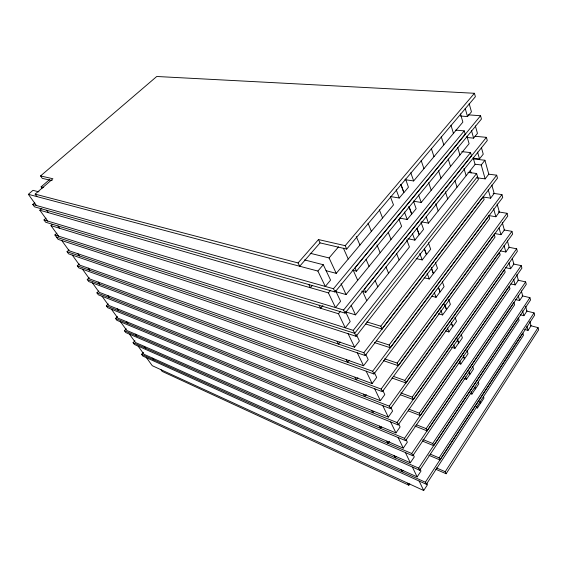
<?xml version="1.0" encoding="UTF-8"?>
<svg xmlns="http://www.w3.org/2000/svg" width="567" height="567" viewBox="0 0 567 567"><rect width="100%" height="100%" fill="white"/><g stroke="black" fill="none" stroke-linecap="round" stroke-linejoin="round"><path stroke-width="0.85" d="M435.789 469.27L446.123 473.743L538.65 329.817L538.062 327.648L530.365 325.614M446.123 473.743L445.223 471.709L538.062 327.648M426.341 484.289L523.476 335.274L522.838 333.056L425.356 482.219L426.341 484.289L142.806 356.055L141.559 354.332L143.366 352.39M146.506 357.727L152.275 365.701L423.705 490.512L427.475 484.728L426.724 483.141M524.645 329.462L528.054 330.377L531.038 325.798L529.854 321.532M428.772 455.23L440.027 459.972L534.667 315.132L534.057 312.892L526.346 310.957M440.027 459.972L439.092 457.867L534.057 312.892M138.086 346.083L144.004 354.269L417.142 476.897L420.998 471.064L419.92 468.789M470.249 393.519L471.921 394.093L475.352 388.912L474.777 387.332M520.478 314.834L523.901 315.706L526.949 311.106L525.588 306.23M160.922 369.684L162.148 371.385L408.842 485.21L409.792 483.786M419.686 470.277L519.131 320.27L518.465 317.974L418.666 468.129L419.686 470.277L134.379 344.452L133.096 342.681L134.925 340.76M529.918 297.654L530.549 299.971L433.712 445.697L432.741 443.514L529.918 297.654L522.172 295.811M129.439 334.126L135.513 342.532L410.331 462.771L414.293 456.889L413.173 454.528M463.948 378.529L466.464 379.366L469.972 374.149L469.079 371.697M515.318 299.518L519.613 300.56L522.724 295.939L521.321 290.906M412.783 455.74L411.727 453.508L513.95 302.388L514.638 304.755L412.783 455.74L125.732 332.538L124.414 330.724L126.25 328.817M414.824 425.987L427.157 430.892L526.296 284.301L525.644 281.905L517.877 280.169M403.109 470.319L402.138 471.758L401.11 469.696M427.157 430.892L426.157 428.624L525.644 281.905M396.184 456.364L395.185 457.817L394.122 455.684M120.558 321.85L126.802 330.476L403.265 448.121L407.333 442.189L406.248 439.914M458.285 363.305L460.815 364.113L464.408 358.868L463.26 355.722M510.867 283.925L515.183 284.91L518.358 280.275L516.792 274.634M405.618 440.644L509.988 288.716L509.272 286.264L404.519 438.326L405.618 440.644L116.852 320.305L115.498 318.441L117.362 316.542M521.229 265.632L521.902 268.106L420.36 415.526L419.318 413.173L521.229 265.632L513.44 263.995M389.465 441.239L387.984 443.366L386.878 441.147M111.437 309.235L117.851 318.101L395.929 432.912L400.104 426.93L398.608 423.776M451.58 347.28L454.961 348.315L458.639 343.035L457.151 338.96M505.417 267.617L510.605 268.737L513.851 264.08L512.228 258.247M398.169 424.952L505.176 272.11L504.439 269.573L397.028 422.55L398.169 424.952L107.73 307.732L106.341 305.819L108.212 303.94M400.288 394.738L413.293 399.565L517.352 251.351L516.657 248.793L508.854 247.269M413.293 399.565L412.216 397.12L516.657 248.793M102.06 296.265L108.651 305.379L388.31 417.106L392.598 411.075L390.783 407.255M445.492 330.944L448.887 331.936L452.664 326.627L451.226 322.68M381.52 426.937L380.507 428.368L379.366 426.072M500.661 250.961L505.863 252.003L509.187 247.332L507.394 240.89M390.422 408.637L500.193 254.923L499.435 252.294L389.231 406.135L390.422 408.637L98.353 294.819L96.929 292.848L98.814 290.991M511.93 231.357L512.646 234.015L405.958 382.98L404.831 380.436L511.93 231.357L504.084 229.947M92.421 282.933L99.197 292.303L380.386 400.663L384.787 394.597L382.909 390.62M438.334 313.771L442.593 314.947L450.404 304.351L448.646 299.426M494.863 233.554L500.959 234.681L504.361 229.996L502.27 222.498M373.759 411.408L372.746 412.797L371.555 410.409M382.364 391.662L495.034 237.112L494.247 234.391L381.123 389.054L382.364 391.662L88.714 281.544L87.247 279.517L89.154 277.674M507.033 213.305L507.777 216.055L398.325 365.729L397.148 363.078L507.033 213.305L498.294 211.874M82.506 269.219L89.48 278.858L372.136 383.561L376.672 377.445L374.461 372.788M431.778 296.201L436.058 297.306L440.027 291.948L438.284 287.164M488.903 215.566L495.884 216.75L499.357 212.051L497.103 203.957M366.239 394.519L364.687 396.624L363.447 394.143M373.965 373.979L489.69 218.649L488.867 215.821L372.675 371.257L373.965 373.979L78.806 267.886L77.296 265.81L79.217 263.981M374.383 342.56L390.372 347.769L502.723 197.451L501.951 194.601L493.191 193.312M390.372 347.769L389.153 345.012L501.951 194.601M357.897 377.686L356.303 379.798L355.013 377.218M72.3 255.107L79.479 265.03L363.546 365.75L368.21 359.591L365.687 354.262M424.116 277.738L429.269 278.992L433.344 273.606L431.232 267.801M483.623 197.096L490.618 198.159L494.183 193.46L491.844 185.069M365.212 355.544L484.133 199.499L483.282 196.565L363.865 352.709L365.212 355.544L68.607 253.839L67.055 251.698L68.99 249.898M365.623 323.977L382.094 329.058L497.486 178.151L496.685 175.196L488.782 174.175L485.161 178.888L477.279 177.832M382.094 329.058L380.826 326.188L496.685 175.196M349.173 360.229L347.578 362.299L346.239 359.613M61.803 240.585L69.181 250.791L354.595 347.181L359.4 340.98L356.395 334.629M416.178 258.587L422.209 259.948L426.398 254.54L424.329 248.863M56.87 233.179L54.907 234.965L58.117 239.38L356.083 336.309L478.378 179.619L476.606 173.502L467.995 172.382M477.492 176.564L354.68 333.346L56.516 237.176M356.083 336.309L353.262 330.37L476.606 173.502M485.161 178.888L481.22 164.976L484.934 160.255L473.509 158.93M340.136 341.993L338.492 344.07L337.096 341.27M345.353 311.807L355.523 314.876L409.431 246.985L406.716 239.82M407.928 238.7L414.867 240.139L419.176 234.717L416.851 228.331M421.536 221.853L428.482 223.15L475.089 164.444L473.126 157.647M473.353 158.186L479.498 158.895L483.24 154.181L481.348 147.377M361.618 291.147L365.828 292.303L487.273 140.517L486.415 137.342L474.962 136.264M45.984 218.175L44.006 219.946L45.658 222.221L345.076 313.133L471.475 155.79L470.546 152.601L461.829 151.637M486.415 137.342L364.453 289.191L365.828 292.303M345.764 312.176L350.208 321.567L345.253 327.811L338.471 313.742L340.498 311.24M345.076 313.133L343.602 310.021L470.546 152.601M335.033 291.445L346.097 294.571L401.634 226.382L398.955 219.301M399.395 218.047L407.226 219.507L411.656 214.071L408.927 206.594M413.378 201.165L421.224 202.476L469.1 143.685L466.932 136.179M466.584 137.455L473.622 138.135L477.457 133.415L475.373 125.909M352.227 270.09L356.48 271.168L481.447 119.035L480.554 115.746L468.186 114.825M480.554 115.746L355.041 267.922L356.48 271.168M322.899 305.563L320.653 308.285L319.143 305.259M34.764 202.731L32.773 204.467L34.481 206.82L335.04 291.991L465.209 134.188L464.253 130.871L455.705 130.105M335.473 290.453L340.611 301.304L335.501 307.583L328.413 292.884L330.504 290.361M335.04 291.991L333.495 288.738L464.253 130.871M325.99 270.672L336.245 273.365L393.498 204.907L390.394 196.706M390.528 196.565L399.26 198.018L403.817 192.567L400.826 184.36M404.916 179.668L413.669 180.951L462.87 122.111L460.496 113.896M460.461 116.029L467.513 116.561L471.453 111.848L469.164 103.633M40.562 175.926L52.908 178.754L35.154 194.134L298.051 262.939L318.491 239.565L320.043 242.889L346.699 249.083L475.387 96.709L474.451 93.279L156.747 76.488L40.562 175.926L42.249 178.343L52.136 180.639M312.098 285.733L310.404 287.724L308.831 284.563M318.491 239.565L345.197 245.681L474.451 93.279M317.889 271.061L323.289 264.732L330.582 280.126L325.302 286.441L317.889 271.061L28.35 194.325L32.971 190.335L38.967 191.873M310.17 253.272L329.08 257.942L338.556 246.836M320.043 242.889L299.695 266.242L298.051 262.939M58.585 236.141L50.98 225.623L52.242 224.489M47.678 221.045L39.839 210.208L41.774 208.507M42.128 188.244L41.136 186.841L49.768 179.378M475.068 164.224L481.22 164.976M41.136 186.841L43.716 187.471M304.451 259.899L323.289 264.732M32.773 204.467L333.495 288.738M39.839 210.208L328.413 292.884M44.006 219.946L343.602 310.021M366.799 321.893L380.826 326.188M50.98 225.623L338.471 313.742M54.907 234.965L353.262 330.37M376.509 340.923L389.153 345.012M384.653 358.84L397.148 363.078M67.055 251.698L363.865 352.709M383.349 360.612L398.325 365.729M393.292 376.346L404.831 380.436M391.974 377.991L405.958 382.98M77.296 265.81L372.675 371.257M400.812 392.91L412.216 397.12M87.247 279.517L381.123 389.054M408.85 409.161L419.318 413.173M408.297 410.884L420.36 415.526M96.929 292.848L389.231 406.135M416.27 424.711L426.157 428.624M106.341 305.819L397.028 422.55M422.968 439.524L432.741 443.514M422.33 441.034L433.712 445.697M115.498 318.441L404.519 438.326M430.24 454.146L439.092 457.867M124.414 330.724L411.727 453.508M436.462 467.931L445.223 471.709M133.096 342.681L418.666 468.129M141.559 354.332L425.356 482.219M28.35 194.325L36.43 205.495M35.154 194.134L36.912 196.593M46.728 210.293L48.429 212.675M57.947 225.957L59.606 228.267M77.842 253.718L79.408 255.901M88.147 268.099L89.664 270.225M98.155 282.075L99.636 284.138M107.886 295.648L109.318 297.654M117.341 308.852L118.737 310.794M126.533 321.687L127.894 323.58M135.485 334.176L136.803 336.018M144.188 346.324L145.478 348.124M152.665 358.16L153.919 359.903M407.85 483.226L408.842 485.21M348.095 333.708L354.595 347.181M357.316 352.837L363.546 365.75M366.162 371.172L372.136 383.561M374.645 388.764L380.386 400.663M382.796 405.667L388.31 417.106M390.628 421.912L395.929 432.912M398.162 437.533L403.265 448.121M405.412 452.572L410.331 462.771M412.4 467.066L417.142 476.897M419.133 481.036L423.705 490.512M329.08 257.942L336.245 273.365M341.05 283.706L346.097 294.571M351.15 305.464L355.523 314.876M343.404 248.211L348.23 259.034M353.198 270.19L357.706 280.318M362.575 291.247L366.785 300.694M345.197 245.681L346.699 249.083M356.289 236.51L359.939 245.036M366.055 259.346L369.06 266.377M375.099 280.502L377.799 286.824M368.026 223.178L371.378 231.357M376.942 244.916L380.159 252.747M385.971 266.915L388.572 273.251M379.337 209.79L382.562 217.983M388.232 232.357L391.01 239.416M396.609 253.619L399.111 259.977M396.22 189.81L399.26 198.018M404.455 212.037L407.226 219.507M412.507 233.76L414.867 240.139M419.807 253.463L422.209 259.948M427.121 273.195L429.269 278.992M434.287 292.529L436.058 297.306M440.772 310.036L442.593 314.947M447.427 327.995L448.887 331.936M453.749 345.055L454.961 348.315M459.646 360.973L460.815 364.113M465.557 376.913L466.464 379.366M471.049 391.726L471.921 394.093M476.585 406.681L477.201 408.332L480.554 403.187L479.951 401.528M400.947 184.374L403.938 192.589L408.453 187.188L405.511 178.974M409.041 206.615L411.77 214.092L416.157 208.706L413.478 201.221M416.965 228.352L419.289 234.738L423.556 229.359L420.983 222.179M424.442 248.885L426.512 254.569L430.665 249.211L428.333 242.711M431.338 267.83L433.457 273.634L437.497 268.297L435.413 262.486M438.39 287.193L440.134 291.977L444.074 286.668L442.359 281.87M444.776 304.727L446.569 309.639M451.332 322.708L452.771 326.663L456.513 321.397L455.095 317.442M457.257 338.988L458.746 343.07L462.396 337.833L461.226 334.565M463.359 355.75L464.508 358.897L468.073 353.695L466.946 350.541M469.178 371.725L470.078 374.185L473.558 369.011L472.68 366.551M474.877 387.367L475.451 388.948L478.853 383.802L478.286 382.222M480.051 401.564L480.653 403.215L483.977 398.105L483.382 396.446M444.67 304.699L446.463 309.61M410.784 172.729L413.669 180.951M418.595 194.991L421.224 202.476M426.242 216.757L428.482 223.15M421.153 160.454L423.932 168.675M428.673 182.73L431.203 190.221M435.761 203.723L438.192 210.924M431.31 148.441L433.975 156.662M438.539 170.724L440.977 178.229M445.357 191.738L447.696 198.953M441.246 136.682L443.812 144.904M448.199 158.973L450.545 166.478M455.01 180.802L457.016 187.216M450.971 125.165L453.437 133.387M457.661 147.455L459.915 154.968M463.976 168.498L466.145 175.72M470.362 170.483L471.078 172.921M465.188 108.347L467.513 116.561M471.496 130.63L473.622 138.135M477.57 152.098L479.498 158.895M488.244 189.775L490.618 198.159M493.588 208.663L495.884 216.75M499.073 228.019L500.959 234.681M504.042 245.568L505.863 252.003M508.953 262.911L510.605 268.737M513.589 279.276L515.183 284.91M518.188 295.535L519.613 300.56M522.526 310.836L523.901 315.706M526.849 326.117L528.054 330.377M484.934 160.255L488.811 174.182"/></g></svg>
